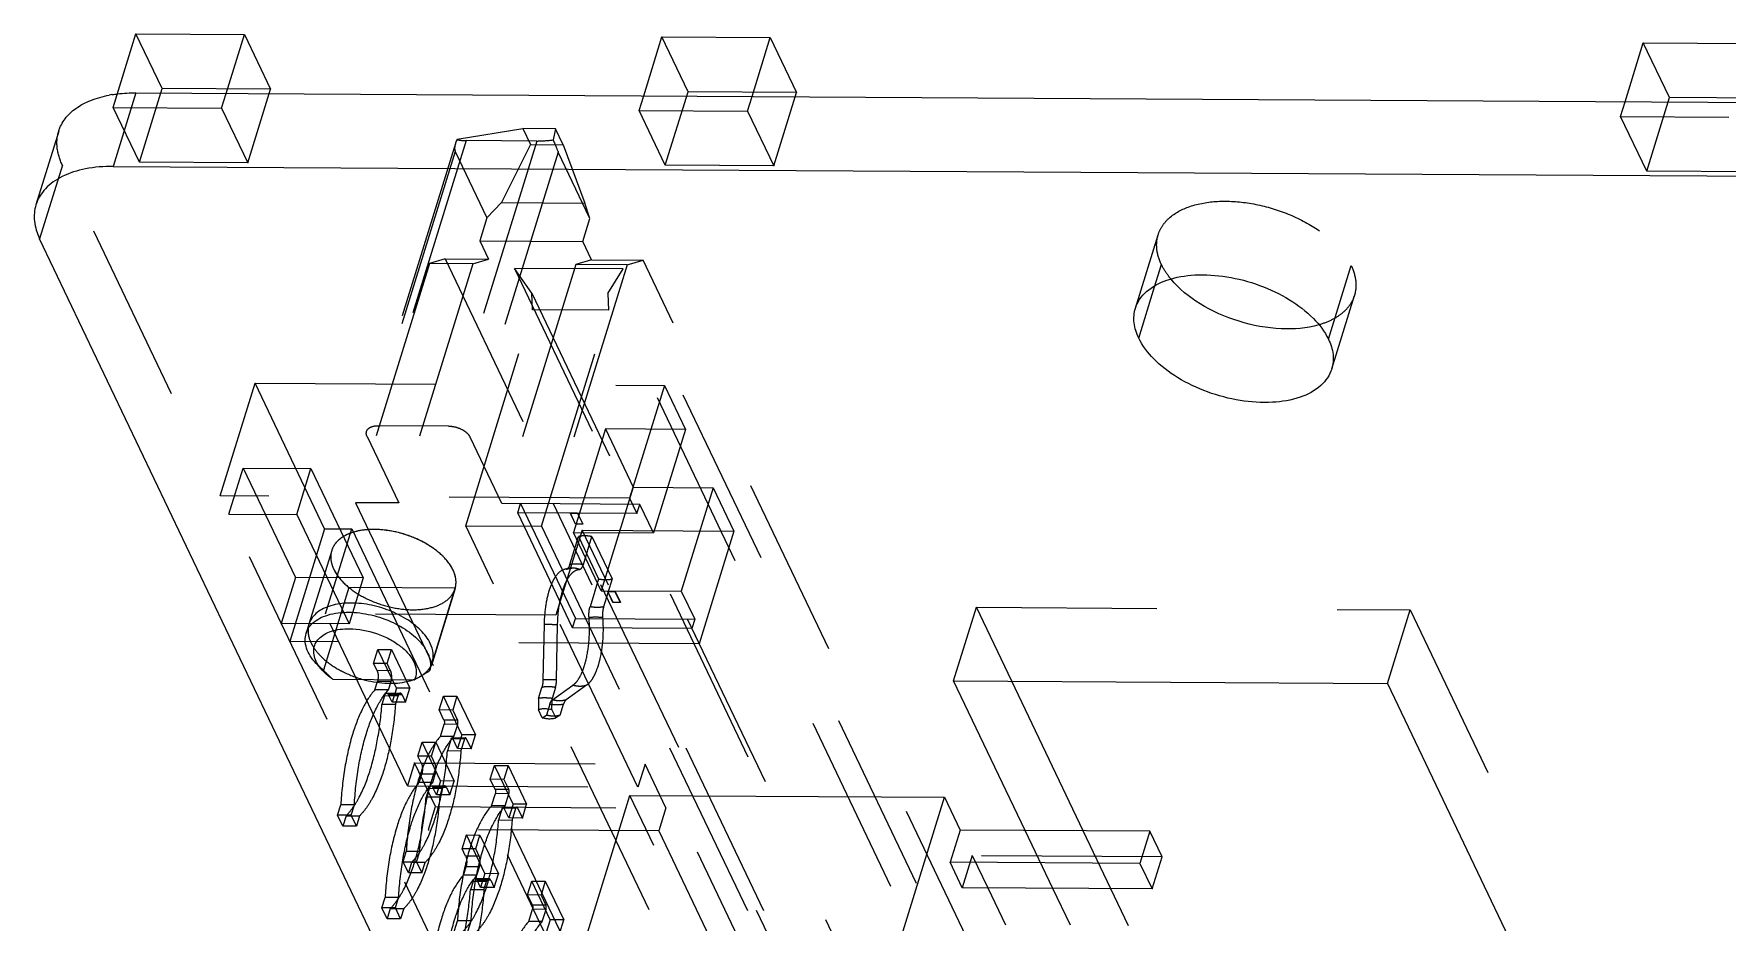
# Model space of a CAD drawing. Header units: millimetres. Extents: x 753 to 1632, y 352 to 973.
# Drawn here: x 1151.28 to 1180.13, y 811.93 to 827.06 of the extents above; entities that cross this region are included whole.
import ezdxf

# ---------------------------------------------------------------- set-up
doc = ezdxf.new("R2010")
doc.units = ezdxf.units.MM
doc.header["$LTSCALE"] = 30.734
doc.linetypes.add('HIDDEN', pattern=[0.2, 0.1, -0.1])
doc.layers.get('0').update_dxf_attribs({"linetype": 'CONTINUOUS'})
doc.layers.add('02___PRT_ALL_AXES', color=7, linetype='CONTINUOUS')
doc.layers.add('DEFAULT_2', color=8, linetype='HIDDEN')

msp = doc.modelspace()

# ---------------------------------------------------------------- linework, layer by layer
at = {"color": 7, "linetype": 'Continuous'}
for p, q in [((1152.69849, 826.02857), (1153.01746, 827.06074)), ((1153.01746, 827.06074), (1154.8649, 827.04975)), ((1154.55502, 826.04699), (1154.8649, 827.04975)), ((1154.8649, 827.04975), (1155.31023, 826.11737)), ((1161.66768, 826.00469), (1161.97755, 827.00744)), ((1161.97755, 827.00744), (1163.82499, 826.99646)), ((1163.51512, 825.9937), (1163.82499, 826.99646)), ((1163.82499, 826.99646), (1164.27033, 826.06408)), ((1178.38703, 825.90524), (1178.69691, 826.908)), ((1178.69691, 826.908), (1180.54435, 826.89701)), ((1153.01796, 826.05614), (1152.63065, 824.80281)), ((1153.01796, 826.05614), (1242.24943, 825.52539)), ((1155.28714, 826.04264), (1155.31023, 826.11737)), ((1164.24723, 825.98934), (1164.27033, 826.06408)), ((1151.70089, 825.40346), (1151.31359, 824.15014)), ((1160.50607, 818.71212), (1160.417, 818.8986)), ((1160.417, 818.8986), (1160.54251, 818.89785)), ((1160.50807, 818.70981), (1160.419, 818.89628)), ((1160.63158, 818.71138), (1160.50607, 818.71212)), ((1160.62815, 818.70909), (1160.50807, 818.70981)), ((1160.53909, 818.89557), (1160.62815, 818.70909)), ((1160.54251, 818.89785), (1160.63158, 818.71138)), ((1161.14438, 817.37571), (1161.05531, 817.56219)), ((1161.05531, 817.56219), (1161.18082, 817.56144)), ((1161.14638, 817.3734), (1161.05731, 817.55987)), ((1161.05731, 817.55987), (1161.1774, 817.55916)), ((1161.1774, 817.55916), (1161.26646, 817.37268)), ((1161.18082, 817.56144), (1161.26989, 817.37497)), ((1161.26989, 817.37497), (1161.14438, 817.37571)), ((1161.26646, 817.37268), (1161.14638, 817.3734)), ((1155.96513, 817.00673), (1155.91669, 816.84999)), ((1156.08554, 816.33749), (1156.19751, 816.21495)), ((1158.02116, 816.20904), (1158.0669, 816.35707)), ((1157.75893, 816.05365), (1156.37643, 816.06187)), ((1169.15401, 813.48579), (1167.93677, 816.0343)), ((1160.56059, 811.26959), (1161.43202, 814.08956)), ((1161.43202, 814.08956), (1166.78961, 814.0577)), ((1165.91817, 811.23772), (1166.78961, 814.0577)), ((1166.78961, 814.0577), (1167.05681, 813.49827)), ((1167.05681, 813.49827), (1166.88736, 812.94994)), ((1170.28983, 813.47904), (1167.05681, 813.49827)), ((1170.28983, 813.47904), (1170.12038, 812.93071)), ((1170.49765, 813.04393), (1170.28983, 813.47904)), ((1167.09518, 812.51483), (1166.88736, 812.94994)), ((1170.12038, 812.93071), (1166.88736, 812.94994)), ((1170.12038, 812.93071), (1170.32821, 812.4956)), ((1170.32821, 812.4956), (1170.49765, 813.04393)), ((1170.32821, 812.4956), (1167.09518, 812.51483)), ((1167.52776, 812.51226), (1167.82872, 811.88215)), ((1169.92593, 811.86967), (1169.62496, 812.49978))]:
    msp.add_line(p, q, dxfattribs=at)
at = {"color": 3, "linetype": 'Continuous'}
for p, q in [((1152.63065, 824.80281), (1241.86212, 824.27207)), ((1179.72987, 764.2092), (1151.37699, 823.57063)), ((1168.16527, 813.49168), (1166.94803, 816.04018)), ((1166.94803, 816.04018), (1174.3378, 815.99622)), ((1174.3378, 815.99622), (1186.21335, 791.13279)), ((1168.93718, 811.87555), (1168.63622, 812.50566))]:
    msp.add_line(p, q, dxfattribs=at)
at = {"color": 7, "linetype": 'Continuous'}
for centre, radius, start, end in [((1152.94057, 824.01931), 2.03324, 99.405705, 100.786982), ((1157.33333, 816.20378), 0.72295, 28.226361, 33.427895)]:
    msp.add_arc(centre, radius, start, end, dxfattribs=at)
for points, start_tangent, end_tangent in [([(1151.70098, 825.40375), (1151.81041, 825.61466), (1151.99575, 825.79181), (1152.24914, 825.92771), (1152.56004, 826.01662)], (0.29564853, 0.95529679), (0.98231183, 0.18725241)), ([(1152.60829, 826.02521), (1152.70659, 826.03918), (1153.01796, 826.05614)], (0.98654035, 0.16351802), (0.99998231, -0.00594787)), ([(1155.9167, 816.84999), (1155.95952, 816.94135), (1156.02788, 817.02218)], (0.29504466, 0.95548346), (0.73289715, 0.68033945)), ([(1156.02788, 817.02218), (1156.285, 817.16167), (1156.64107, 817.20896)], (0.73289715, 0.68033945), (0.99998231, -0.00594787)), ([(1156.64107, 817.20896), (1157.02248, 817.16242), (1157.3967, 817.03314), (1157.71524, 816.8379), (1157.93669, 816.60204)], (0.99998231, -0.00594787), (0.54994774, -0.83519907)), ([(1156.08556, 816.33749), (1155.98654, 816.46731), (1155.92413, 816.59921), (1155.90054, 816.72838), (1155.9167, 816.84999)], (-0.6747278, 0.73806666), (0.29504466, 0.95548346)), ([(1156.10166, 816.34667), (1156.04694, 816.56854), (1156.07275, 816.66946), (1156.13311, 816.7581), (1156.22556, 816.83085), (1156.34627, 816.88473), (1156.65204, 816.92798)], (-0.48093724, 0.87675502), (0.99998231, -0.00594787)), ([(1156.65204, 816.92798), (1157.11745, 816.84584), (1157.33709, 816.75072), (1157.52646, 816.62791), (1157.67183, 816.48631), (1157.76269, 816.33617), (1157.79244, 816.18838), (1157.75893, 816.05365)], (0.99998231, -0.00594787), (-0.46020178, -0.88781435)), ([(1157.97031, 816.5457), (1157.9916, 816.50207), (1158.03018, 816.37242)], (0.4719232, -0.88163966), (0.14905425, -0.98882902)), ([(1158.03018, 816.37242), (1158.03442, 816.33018), (1158.02116, 816.20904)], (0.14905425, -0.98882902), (-0.27141317, -0.96246293)), ([(1156.19762, 816.21484), (1156.16951, 816.24727), (1156.10166, 816.34667)], (-0.67473648, 0.73805872), (-0.48093724, 0.87675502)), ([(1156.37643, 816.06187), (1156.32651, 816.09796), (1156.19762, 816.21484)], (-0.82537618, 0.56458318), (-0.67473648, 0.73805872)), ([(1158.02116, 816.20904), (1157.75893, 816.05365)], (-0.85462305, -0.51924891), (-0.86725449, -0.4978651))]:
    msp.add_spline(points, degree=3, dxfattribs=dict(at, start_tangent=start_tangent, end_tangent=end_tangent))
at = {"color": 3, "linetype": 'Continuous'}
for points, start_tangent, end_tangent in [([(1152.63065, 824.80281), (1152.15758, 824.76035), (1151.76247, 824.63017), (1151.47414, 824.42178), (1151.31367, 824.15042)], (-0.99998231, 0.00594787), (-0.29564853, -0.95529679)), ([(1151.31367, 824.15042), (1151.28838, 823.86962), (1151.37699, 823.57063)], (-0.29564853, -0.95529679), (0.43099323, -0.90235516))]:
    msp.add_spline(points, degree=3, dxfattribs=dict(at, start_tangent=start_tangent, end_tangent=end_tangent))
at = {"layer": '02___PRT_ALL_AXES', "color": 8, "linetype": 'HIDDEN'}
for p, q in [((1170.04496, 822.38579), (1170.43226, 823.63911)), ((1170.37093, 822.75406), (1170.48774, 823.13205)), ((1173.33345, 821.85949), (1173.72076, 823.11282)), ((1173.38893, 821.35243), (1173.77623, 822.60575)), ((1156.35241, 818.25998), (1155.9651, 817.00665)), ((1158.45433, 817.61043), (1158.06703, 816.35711))]:
    msp.add_line(p, q, dxfattribs=at)
at = {"layer": '02___PRT_ALL_AXES', "color": 7, "linetype": 'Continuous'}
msp.add_line((1170.10043, 821.87872), (1170.37093, 822.75406), dxfattribs=at)
at = {"layer": '02___PRT_ALL_AXES', "color": 3, "linetype": 'Continuous'}
msp.add_arc((1157.42151, 816.95541), 0.95126, 283.31887, 287.483311, dxfattribs=at)
at = {"layer": '02___PRT_ALL_AXES', "color": 8, "linetype": 'HIDDEN'}
for points, start_tangent, end_tangent in [([(1170.43236, 823.63943), (1170.5043, 823.79039), (1170.62016, 823.92306), (1170.96994, 824.11933), (1171.44354, 824.20677), (1171.98925, 824.17586), (1172.54751, 824.02998), (1173.0574, 823.78503), (1173.46323, 823.46781), (1173.72076, 823.11282)], (0.2957247, 0.95527321), (0.43099323, -0.90235516)), ([(1170.48774, 823.13205), (1170.41022, 823.39366), (1170.43236, 823.63943)], (-0.43099323, 0.90235516), (0.2957247, 0.95527321)), ([(1170.65213, 822.87976), (1170.60317, 822.94221), (1170.48774, 823.13205)], (-0.63829929, 0.76978829), (-0.43099323, 0.90235516)), ([(1173.72076, 823.11282), (1173.79827, 822.8512), (1173.77614, 822.60543)], (0.43099323, -0.90235516), (-0.2957247, -0.95527321)), ([(1173.77614, 822.60543), (1173.69627, 822.44278), (1173.5652, 822.30194), (1173.38707, 822.18754), (1173.16769, 822.10321)], (-0.2957247, -0.95527321), (-0.96119669, -0.27586397)), ([(1158.41947, 817.92916), (1158.25758, 818.15231), (1158.00245, 818.35173), (1157.68191, 818.5057), (1157.33097, 818.59738), (1156.98794, 818.61678), (1156.69026, 818.56177), (1156.47043, 818.43835), (1156.35243, 818.26005)], (-0.43099323, 0.90235516), (-0.29547403, -0.95535077)), ([(1156.35243, 818.26005), (1156.33859, 818.10558), (1156.38728, 817.94125)], (-0.29547403, -0.95535077), (0.43099323, -0.90235516)), ([(1156.38728, 817.94125), (1156.54917, 817.7181), (1156.8043, 817.51868), (1157.12483, 817.36471), (1157.47577, 817.27303), (1157.81881, 817.25363), (1158.11649, 817.30864), (1158.33631, 817.43206), (1158.45431, 817.61036)], (0.43099323, -0.90235516), (0.29547403, 0.95535077)), ([(1158.45431, 817.61036), (1158.46815, 817.76483), (1158.41947, 817.92916)], (0.29547403, 0.95535077), (-0.43099323, 0.90235516)), ([(1155.96513, 817.00673), (1155.94879, 816.89894), (1155.95038, 816.86138)], (-0.29547403, -0.95535077), (0.08814019, -0.99610808)), ([(1155.95038, 816.86138), (1155.95632, 816.81861), (1155.99997, 816.68793)], (0.08814019, -0.99610808), (0.43099323, -0.90235516)), ([(1155.99997, 816.68793), (1156.02868, 816.6344), (1156.15062, 816.47634)], (0.43099323, -0.90235516), (0.69147433, -0.72240103)), ([(1156.15062, 816.47634), (1156.21761, 816.41198), (1156.46362, 816.2378)], (0.69147433, -0.72240103), (0.86910363, -0.49463004)), ([(1156.46362, 816.2378), (1156.57242, 816.1809), (1156.92806, 816.05273)], (0.86910363, -0.49463004), (0.9697128, -0.24424799)), ([(1157.70729, 816.04809), (1157.7538, 816.06424), (1157.87752, 816.12517)], (0.95358582, 0.30112139), (0.84601615, 0.53315728)), ([(1157.87752, 816.12517), (1157.92428, 816.15805), (1158.03006, 816.2751)], (0.84601615, 0.53315727), (0.51848072, 0.85508932)), ([(1158.03006, 816.2751), (1158.067, 816.35704)], (0.51848072, 0.85508932), (0.29547403, 0.95535077))]:
    msp.add_spline(points, degree=3, dxfattribs=dict(at, start_tangent=start_tangent, end_tangent=end_tangent))
at = {"layer": '02___PRT_ALL_AXES', "color": 3, "linetype": 'Continuous'}
for points, start_tangent, end_tangent in [([(1170.04505, 822.38611), (1170.11699, 822.53707), (1170.23285, 822.66973), (1170.58263, 822.866), (1171.05623, 822.95345), (1171.60195, 822.92254), (1172.1602, 822.77666), (1172.67009, 822.5317), (1173.07592, 822.21449), (1173.33345, 821.85949)], (0.2957247, 0.95527321), (0.43099323, -0.90235516)), ([(1170.10043, 821.87872), (1170.02292, 822.14034), (1170.04505, 822.38611)], (-0.43099323, 0.90235516), (0.2957247, 0.95527321)), ([(1173.38883, 821.35211), (1173.31689, 821.20115), (1173.20103, 821.06848), (1172.85125, 820.87221), (1172.37765, 820.78476), (1171.83194, 820.81567), (1171.27368, 820.96156), (1170.76379, 821.20651), (1170.35796, 821.52373), (1170.10043, 821.87872)], (-0.2957247, -0.95527321), (-0.43099323, 0.90235516)), ([(1173.33345, 821.85949), (1173.41097, 821.59788), (1173.38883, 821.35211)], (0.43099323, -0.90235516), (-0.2957247, -0.95527321)), ([(1158.03216, 816.67584), (1157.87027, 816.89899), (1157.61514, 817.09841), (1157.2946, 817.25238), (1156.94367, 817.34406), (1156.60063, 817.36345), (1156.30295, 817.30844), (1156.08313, 817.18502), (1155.96513, 817.00673)], (-0.43099323, 0.90235516), (-0.29547403, -0.95535077)), ([(1158.067, 816.35704), (1158.08085, 816.51151), (1158.03216, 816.67584)], (0.29547403, 0.95535077), (-0.43099323, 0.90235516)), ([(1156.92806, 816.05273), (1157.30207, 815.99892), (1157.64065, 816.02974)], (0.9697128, -0.24424799), (0.97294086, 0.23105429))]:
    msp.add_spline(points, degree=3, dxfattribs=dict(at, start_tangent=start_tangent, end_tangent=end_tangent))
at = {"layer": '02___PRT_ALL_AXES', "color": 7, "linetype": 'Continuous', "start_tangent": (-0.96119669, -0.27586397), "end_tangent": (-0.63829929, 0.76978829)}
msp.add_spline([(1173.16769, 822.10321), (1172.52617, 822.03719), (1171.80936, 822.16487), (1171.14516, 822.46349), (1170.65213, 822.87976)], degree=3, dxfattribs=at)
at = {"layer": 'DEFAULT_2', "color": 8, "linetype": 'HIDDEN'}
for p, q in [((1153.46279, 826.12836), (1153.01746, 827.06074)), ((1162.42288, 826.07507), (1161.97755, 827.00744)), ((1179.14224, 825.97562), (1178.69691, 826.908)), ((1152.63015, 825.80742), (1152.69849, 826.02857)), ((1153.07548, 824.87504), (1153.46279, 826.12836)), ((1155.31023, 826.11737), (1153.46279, 826.12836)), ((1154.47759, 825.79643), (1154.55502, 826.04699)), ((1154.92293, 824.86405), (1155.28714, 826.04264)), ((1161.59025, 825.75412), (1161.66768, 826.00469)), ((1162.03558, 824.82174), (1162.42288, 826.07507)), ((1164.27033, 826.06408), (1162.42288, 826.07507)), ((1163.43769, 825.74313), (1163.51512, 825.9937)), ((1163.88302, 824.81075), (1164.24723, 825.98934)), ((1178.3096, 825.65467), (1178.38703, 825.90524)), ((1178.75493, 824.7223), (1179.14224, 825.97562)), ((1180.98968, 825.96463), (1179.14224, 825.97562)), ((1153.07548, 824.87504), (1152.63015, 825.80742)), ((1152.63015, 825.80742), (1154.47759, 825.79643)), ((1154.47759, 825.79643), (1154.92293, 824.86405)), ((1162.03558, 824.82174), (1161.59025, 825.75412)), ((1161.59025, 825.75412), (1163.43769, 825.74313)), ((1163.43769, 825.74313), (1163.88302, 824.81075)), ((1178.75493, 824.7223), (1178.3096, 825.65467)), ((1178.3096, 825.65467), (1180.15704, 825.64369)), ((1158.4887, 825.26439), (1159.60858, 825.4475)), ((1159.60858, 825.4475), (1159.73921, 825.174)), ((1160.16281, 825.4442), (1159.60858, 825.4475)), ((1160.16281, 825.4442), (1160.12637, 825.25465)), ((1160.29345, 825.17071), (1160.16281, 825.4442)), ((1158.46264, 825.1959), (1156.9461, 820.28837)), ((1158.45642, 825.05807), (1156.95561, 820.20145)), ((1158.64447, 825.2429), (1157.14366, 820.38628)), ((1159.84531, 825.23576), (1158.3445, 820.37913)), ((1158.45642, 825.05807), (1158.99676, 823.92679)), ((1159.84531, 825.23576), (1158.64447, 825.2429)), ((1160.21149, 825.04764), (1158.71068, 820.19101)), ((1159.73921, 825.174), (1159.24471, 824.18741)), ((1159.73921, 825.174), (1160.29345, 825.17071)), ((1160.75183, 823.91635), (1160.21149, 825.04764)), ((1160.29345, 825.17071), (1160.66557, 824.17895)), ((1151.76429, 824.82395), (1151.37699, 823.57063)), ((1180.11718, 765.46252), (1151.76429, 824.82395)), ((1154.92293, 824.86405), (1153.07548, 824.87504)), ((1163.88302, 824.81075), (1162.03558, 824.82174)), ((1180.60238, 824.71131), (1178.75493, 824.7223)), ((1159.24471, 824.18741), (1158.99676, 823.92679)), ((1159.24471, 824.18741), (1160.66557, 824.17895)), ((1160.75183, 823.91635), (1160.66557, 824.17895)), ((1158.99676, 823.92679), (1158.87573, 823.53513)), ((1160.6308, 823.52469), (1160.75183, 823.91635)), ((1158.87573, 823.53513), (1159.02417, 823.22433)), ((1158.87573, 823.53513), (1160.6308, 823.52469)), ((1160.77924, 823.21389), (1160.6308, 823.52469)), ((1158.01572, 823.14786), (1156.75697, 819.07456)), ((1158.75469, 823.14346), (1157.49595, 819.07016)), ((1158.28519, 823.22873), (1158.01572, 823.14786)), ((1158.75469, 823.14346), (1158.01572, 823.14786)), ((1158.28519, 823.22873), (1168.73271, 801.35513)), ((1158.28519, 823.22873), (1159.02417, 823.22433)), ((1158.75469, 823.14346), (1159.02417, 823.22433)), ((1160.50976, 823.13302), (1159.25102, 819.05972)), ((1159.46788, 823.06674), (1165.24089, 810.98)), ((1159.76144, 822.64362), (1159.46788, 823.06674)), ((1161.31532, 823.05575), (1159.46788, 823.06674)), ((1161.3873, 823.1278), (1160.12855, 819.0545)), ((1160.77924, 823.21389), (1160.50976, 823.13302)), ((1161.3873, 823.1278), (1160.50976, 823.13302)), ((1160.77924, 823.21389), (1161.65678, 823.20867)), ((1161.05465, 822.63592), (1161.31532, 823.05575)), ((1171.6144, 801.49294), (1161.31532, 823.05575)), ((1161.3873, 823.1278), (1161.65678, 823.20867)), ((1167.46838, 811.04113), (1161.65678, 823.20867)), ((1159.77241, 822.36263), (1159.76144, 822.64362)), ((1159.76144, 822.64362), (1165.53445, 810.55688)), ((1161.05465, 822.63592), (1161.06562, 822.35494)), ((1171.1756, 801.44607), (1161.05465, 822.63592)), ((1158.6347, 818.681), (1159.77241, 822.36263)), ((1161.06562, 822.35494), (1159.77241, 822.36263)), ((1159.92791, 818.67331), (1161.06562, 822.35494)), ((1154.45411, 819.19239), (1155.04717, 821.11154)), ((1156.23175, 818.63141), (1155.04717, 821.11154)), ((1155.04717, 821.11154), (1162.02126, 821.07006)), ((1162.02126, 821.07006), (1161.4282, 819.15091)), ((1162.02126, 821.07006), (1162.37753, 820.32415)), ((1156.95561, 820.20145), (1157.49595, 819.07016)), ((1158.3445, 820.37913), (1157.14366, 820.38628)), ((1159.25102, 819.05972), (1158.71068, 820.19101)), ((1161.01504, 820.33226), (1160.47039, 818.56977)), ((1161.01504, 820.33226), (1161.49006, 819.33772)), ((1162.37753, 820.32415), (1161.01504, 820.33226)), ((1162.37753, 820.32415), (1161.83288, 818.56167)), ((1154.60255, 818.88159), (1154.84462, 819.66492)), ((1154.84462, 819.66492), (1155.73528, 817.80016)), ((1154.84462, 819.66492), (1155.99927, 819.65805)), ((1155.7572, 818.87473), (1155.99927, 819.65805)), ((1155.99927, 819.65805), (1156.88993, 817.7933)), ((1161.49006, 819.33772), (1160.94541, 817.57523)), ((1161.49006, 819.33772), (1162.85255, 819.32962)), ((1162.85255, 819.32962), (1162.3079, 817.56713)), ((1162.85255, 819.32962), (1163.20585, 818.58993)), ((1161.4282, 819.15091), (1154.45411, 819.19239)), ((1156.75697, 819.07456), (1167.50138, 796.57937)), ((1157.49595, 819.07016), (1156.75697, 819.07456)), ((1160.12855, 819.0545), (1159.25102, 819.05972)), ((1159.52071, 818.90193), (1159.56912, 819.05859)), ((1159.56912, 819.05859), (1160.50432, 817.1006)), ((1161.60131, 819.0465), (1159.56912, 819.05859)), ((1166.0886, 806.57617), (1160.12855, 819.0545)), ((1161.4282, 819.15091), (1161.55289, 818.88984)), ((1161.55289, 818.88984), (1161.60131, 819.0465)), ((1161.83288, 818.56167), (1161.60131, 819.0465)), ((1154.60255, 818.88159), (1155.7572, 818.87473)), ((1155.7572, 818.87473), (1156.64787, 817.00997)), ((1164.4077, 806.59426), (1158.6347, 818.681)), ((1158.6347, 818.681), (1159.92791, 818.67331)), ((1160.45591, 816.94393), (1159.52071, 818.90193)), ((1161.55289, 818.88984), (1159.52071, 818.90193)), ((1156.23175, 818.63141), (1155.63869, 816.71226)), ((1156.23175, 818.63141), (1156.69361, 818.62866)), ((1156.24579, 817.17951), (1156.69361, 818.62866)), ((1156.69361, 818.62866), (1167.0105, 797.02856)), ((1159.92791, 818.67331), (1169.93009, 797.73208)), ((1160.61943, 818.60531), (1160.17161, 817.15616)), ((1160.40927, 818.02384), (1160.55579, 818.49797)), ((1160.94541, 817.57523), (1160.47039, 818.56977)), ((1160.47039, 818.56977), (1161.83288, 818.56167)), ((1160.55579, 818.49797), (1160.90016, 817.77697)), ((1166.36571, 806.57452), (1160.61943, 818.60531)), ((1160.61943, 818.60531), (1163.20585, 818.58993)), ((1160.6402, 818.02246), (1160.78672, 818.49659)), ((1160.78672, 818.49659), (1161.13109, 817.7756)), ((1163.20585, 818.58993), (1162.61279, 816.67078)), ((1156.35241, 818.25998), (1155.96513, 817.00673)), ((1160.35415, 817.94261), (1160.29937, 817.93172)), ((1155.73528, 817.80016), (1155.49322, 817.01684)), ((1156.88993, 817.7933), (1155.73528, 817.80016)), ((1156.64676, 817.6298), (1156.21104, 816.21981)), ((1158.45687, 817.61903), (1156.64676, 817.6298)), ((1156.88993, 817.7933), (1156.64787, 817.00997)), ((1158.0669, 816.35707), (1158.45687, 817.61903)), ((1160.90016, 817.77697), (1160.75365, 817.30284)), ((1160.94541, 817.57523), (1162.3079, 817.56713)), ((1161.13109, 817.7756), (1160.98458, 817.30146)), ((1162.3079, 817.56713), (1162.53651, 817.08851)), ((1166.94803, 816.04018), (1167.33533, 817.2935)), ((1167.93677, 816.0343), (1167.33533, 817.2935)), ((1167.33533, 817.2935), (1174.7251, 817.24955)), ((1174.3378, 815.99622), (1174.7251, 817.24955)), ((1174.7251, 817.24955), (1186.60066, 792.38612)), ((1156.64787, 817.00997), (1155.49322, 817.01684)), ((1157.64414, 814.25184), (1156.24579, 817.17951)), ((1160.17161, 817.15616), (1156.24579, 817.17951)), ((1159.96988, 816.99733), (1159.95165, 816.05669)), ((1161.56995, 814.22849), (1160.17161, 817.15616)), ((1160.18258, 816.05532), (1160.20081, 816.99596)), ((1160.45591, 816.94393), (1160.50432, 817.1006)), ((1160.50432, 817.1006), (1162.53651, 817.08851)), ((1162.53651, 817.08851), (1162.48809, 816.93184)), ((1162.61279, 816.67078), (1155.63869, 816.71226)), ((1162.48809, 816.93184), (1160.45591, 816.94393)), ((1162.48809, 816.93184), (1162.61279, 816.67078)), ((1157.06619, 816.33797), (1157.13881, 816.57297)), ((1157.45351, 815.91409), (1157.13881, 816.57297)), ((1157.13881, 816.57297), (1157.36974, 816.5716)), ((1157.29712, 816.3366), (1157.36974, 816.5716)), ((1157.36974, 816.5716), (1157.68444, 815.91272)), ((1156.21104, 816.21981), (1156.08554, 816.33749)), ((1157.12557, 816.21366), (1157.06619, 816.33797)), ((1157.29712, 816.3366), (1157.06619, 816.33797)), ((1157.3565, 816.21228), (1157.12557, 816.21366)), ((1157.3565, 816.21228), (1157.29712, 816.3366)), ((1157.0885, 815.88801), (1157.1327, 816.03102)), ((1157.31943, 815.88664), (1157.0885, 815.88801)), ((1157.36363, 816.02964), (1157.1327, 816.03102)), ((1157.29082, 815.83158), (1157.52175, 815.8302)), ((1157.31943, 815.88664), (1157.36363, 816.02964)), ((1157.38089, 815.67909), (1157.32152, 815.80341)), ((1157.55245, 815.80204), (1157.32152, 815.80341)), ((1157.45351, 815.91409), (1157.38089, 815.67909)), ((1157.68444, 815.91272), (1157.45351, 815.91409)), ((1157.55245, 815.80204), (1157.61182, 815.67772)), ((1157.61182, 815.67772), (1157.68444, 815.91272)), ((1159.87535, 815.74223), (1159.93279, 815.92813)), ((1160.16372, 815.92676), (1160.10628, 815.74086)), ((1160.11354, 815.71773), (1160.46262, 815.96569)), ((1160.69355, 815.96432), (1160.34448, 815.71636)), ((1157.25145, 815.78238), (1157.20726, 815.63938)), ((1157.43819, 815.638), (1157.20726, 815.63938)), ((1157.48238, 815.78101), (1157.25145, 815.78238)), ((1157.61182, 815.67772), (1157.38089, 815.67909)), ((1157.43819, 815.638), (1157.48238, 815.78101)), ((1158.18222, 815.54416), (1158.25484, 815.77916)), ((1158.26535, 815.37012), (1158.18222, 815.54416)), ((1158.41315, 815.54279), (1158.18222, 815.54416)), ((1158.56954, 815.12028), (1158.25484, 815.77916)), ((1158.25484, 815.77916), (1158.48577, 815.77779)), ((1158.48577, 815.77779), (1158.41315, 815.54279)), ((1158.41315, 815.54279), (1158.49628, 815.36875)), ((1158.48577, 815.77779), (1158.80047, 815.11891)), ((1159.87535, 815.74223), (1159.87416, 815.54774)), ((1159.93917, 815.41164), (1159.87416, 815.54774)), ((1160.06934, 815.64224), (1160.01189, 815.45634)), ((1160.10509, 815.54637), (1160.10628, 815.74086)), ((1160.10509, 815.54637), (1160.1701, 815.41027)), ((1160.24283, 815.45497), (1160.30027, 815.64087)), ((1158.20453, 815.0942), (1158.26809, 815.29988)), ((1158.49628, 815.36875), (1158.26535, 815.37012)), ((1158.49902, 815.2985), (1158.26809, 815.29988)), ((1158.43546, 815.09283), (1158.49902, 815.2985)), ((1159.93917, 815.41164), (1160.01189, 815.45634)), ((1160.24283, 815.45497), (1160.1701, 815.41027)), ((1157.82029, 814.75915), (1157.89291, 814.99414)), ((1158.20761, 814.33526), (1157.89291, 814.99414)), ((1157.89291, 814.99414), (1158.12384, 814.99277)), ((1158.05122, 814.75777), (1158.12384, 814.99277)), ((1158.12384, 814.99277), (1158.43854, 814.33389)), ((1158.43546, 815.09283), (1158.20453, 815.0942)), ((1158.38684, 815.05124), (1158.32329, 814.84557)), ((1158.61777, 815.04987), (1158.38684, 815.05124)), ((1158.40199, 815.07016), (1158.63292, 815.06879)), ((1158.49692, 814.88528), (1158.41379, 815.05933)), ((1158.64472, 815.05795), (1158.41379, 815.05933)), ((1158.56954, 815.12028), (1158.49692, 814.88528)), ((1158.55422, 814.84419), (1158.61777, 815.04987)), ((1158.80047, 815.11891), (1158.56954, 815.12028)), ((1158.64472, 815.05795), (1158.72785, 814.88391)), ((1158.72785, 814.88391), (1158.80047, 815.11891)), ((1157.76517, 814.6435), (1157.64414, 814.25184)), ((1158.12144, 813.8976), (1157.76517, 814.6435)), ((1157.76517, 814.6435), (1161.69099, 814.62015)), ((1157.87967, 814.63483), (1157.82029, 814.75915)), ((1158.05122, 814.75777), (1157.82029, 814.75915)), ((1158.1106, 814.63346), (1158.05122, 814.75777)), ((1158.55422, 814.84419), (1158.32329, 814.84557)), ((1158.72785, 814.88391), (1158.49692, 814.88528)), ((1157.8426, 814.30918), (1157.88679, 814.45219)), ((1158.1106, 814.63346), (1157.87967, 814.63483)), ((1158.11772, 814.45082), (1157.88679, 814.45219)), ((1158.07353, 814.30781), (1158.11772, 814.45082)), ((1159.05438, 814.36322), (1159.127, 814.59821)), ((1159.13751, 814.18917), (1159.05438, 814.36322)), ((1159.28531, 814.36184), (1159.05438, 814.36322)), ((1159.4417, 813.93933), (1159.127, 814.59821)), ((1159.127, 814.59821), (1159.35793, 814.59684)), ((1159.35793, 814.59684), (1159.28531, 814.36184)), ((1159.28531, 814.36184), (1159.36844, 814.1878)), ((1159.35793, 814.59684), (1159.67263, 813.93796)), ((1161.69099, 814.62015), (1161.56995, 814.22849)), ((1162.04725, 813.87425), (1161.69099, 814.62015)), ((1157.64414, 814.25184), (1161.56995, 814.22849)), ((1158.07353, 814.30781), (1157.8426, 814.30918)), ((1158.00555, 814.20356), (1157.96136, 814.06055)), ((1158.23648, 814.20218), (1158.00555, 814.20356)), ((1158.04492, 814.25275), (1158.27585, 814.25137)), ((1158.13499, 814.10027), (1158.07561, 814.22458)), ((1158.30654, 814.22321), (1158.07561, 814.22458)), ((1158.20761, 814.33526), (1158.13499, 814.10027)), ((1158.36592, 814.09889), (1158.13499, 814.10027)), ((1158.19229, 814.05917), (1158.23648, 814.20218)), ((1158.43854, 814.33389), (1158.20761, 814.33526)), ((1158.30654, 814.22321), (1158.36592, 814.09889)), ((1158.36592, 814.09889), (1158.43854, 814.33389)), ((1159.07669, 813.91325), (1159.14025, 814.11893)), ((1159.36844, 814.1878), (1159.13751, 814.18917)), ((1159.37118, 814.11755), (1159.14025, 814.11893)), ((1159.30762, 813.91188), (1159.37118, 814.11755)), ((1164.48998, 807.68723), (1161.43202, 814.08956)), ((1156.45281, 813.75179), (1156.5071, 813.92746)), ((1156.73803, 813.92609), (1156.5071, 813.92746)), ((1156.68374, 813.75042), (1156.73803, 813.92609)), ((1158.19229, 814.05917), (1157.96136, 814.06055)), ((1158.00041, 813.50594), (1158.12144, 813.8976)), ((1158.12144, 813.8976), (1162.04725, 813.87425)), ((1159.30762, 813.91188), (1159.07669, 813.91325)), ((1159.25901, 813.87029), (1159.19545, 813.66462)), ((1159.48994, 813.86892), (1159.25901, 813.87029)), ((1159.27415, 813.88921), (1159.50508, 813.88784)), ((1159.36908, 813.70434), (1159.28595, 813.87838)), ((1159.51688, 813.87701), (1159.28595, 813.87838)), ((1159.4417, 813.93933), (1159.36908, 813.70434)), ((1159.42638, 813.66324), (1159.48994, 813.86892)), ((1159.67263, 813.93796), (1159.4417, 813.93933)), ((1159.51688, 813.87701), (1159.60001, 813.70296)), ((1159.60001, 813.70296), (1159.67263, 813.93796)), ((1162.04725, 813.87425), (1161.92622, 813.48259)), ((1156.54188, 813.56532), (1156.45281, 813.75179)), ((1156.68374, 813.75042), (1156.45281, 813.75179)), ((1156.59616, 813.74099), (1156.54188, 813.56532)), ((1156.77281, 813.56394), (1156.54188, 813.56532)), ((1156.59616, 813.74099), (1156.82709, 813.73961)), ((1156.77281, 813.56394), (1156.68374, 813.75042)), ((1156.82709, 813.73961), (1156.77281, 813.56394)), ((1160.66053, 807.93653), (1158.00041, 813.50594)), ((1161.92622, 813.48259), (1158.00041, 813.50594)), ((1159.42638, 813.66324), (1159.19545, 813.66462)), ((1159.60001, 813.70296), (1159.36908, 813.70434)), ((1168.63622, 812.50566), (1168.16527, 813.49168)), ((1158.57439, 813.18032), (1158.64701, 813.41532)), ((1158.96171, 812.75644), (1158.64701, 813.41532)), ((1158.64701, 813.41532), (1158.87794, 813.41394)), ((1158.80532, 813.17895), (1158.87794, 813.41394)), ((1158.87794, 813.41394), (1159.19264, 812.75506)), ((1161.92622, 813.48259), (1164.58635, 807.91318)), ((1169.62496, 812.49978), (1169.15401, 813.48579)), ((1157.56884, 812.95798), (1157.62312, 813.13365)), ((1157.6579, 812.77151), (1157.56884, 812.95798)), ((1157.56884, 812.95798), (1157.79977, 812.95661)), ((1157.85405, 813.13228), (1157.62312, 813.13365)), ((1157.71219, 812.94718), (1157.6579, 812.77151)), ((1157.94312, 812.94581), (1157.71219, 812.94718)), ((1157.79977, 812.95661), (1157.85405, 813.13228)), ((1157.79977, 812.95661), (1157.88883, 812.77013)), ((1157.88883, 812.77013), (1157.94312, 812.94581)), ((1158.63377, 813.056), (1158.57439, 813.18032)), ((1158.80532, 813.17895), (1158.57439, 813.18032)), ((1158.8647, 813.05463), (1158.63377, 813.056)), ((1158.8647, 813.05463), (1158.80532, 813.17895)), ((1167.26463, 813.06316), (1167.09518, 812.51483)), ((1167.26463, 813.06316), (1167.52776, 812.51226)), ((1170.49765, 813.04393), (1167.26463, 813.06316)), ((1157.88883, 812.77013), (1157.6579, 812.77151)), ((1158.5967, 812.73035), (1158.64089, 812.87336)), ((1158.82763, 812.72898), (1158.5967, 812.73035)), ((1158.87182, 812.87199), (1158.64089, 812.87336)), ((1158.75965, 812.62473), (1158.71545, 812.48172)), ((1158.99058, 812.62336), (1158.75965, 812.62473)), ((1158.79902, 812.67392), (1159.02995, 812.67255)), ((1158.82763, 812.72898), (1158.87182, 812.87199)), ((1158.88909, 812.52144), (1158.82971, 812.64576)), ((1159.06064, 812.64438), (1158.82971, 812.64576)), ((1158.96171, 812.75644), (1158.88909, 812.52144)), ((1158.94639, 812.48035), (1158.99058, 812.62336)), ((1159.19264, 812.75506), (1158.96171, 812.75644)), ((1159.06064, 812.64438), (1159.12002, 812.52006)), ((1159.12002, 812.52006), (1159.19264, 812.75506)), ((1159.68744, 812.39273), (1159.76006, 812.62772)), ((1160.07477, 811.96884), (1159.76006, 812.62772)), ((1159.76006, 812.62772), (1159.99099, 812.62635)), ((1159.99099, 812.62635), (1159.91837, 812.39135)), ((1159.99099, 812.62635), (1160.3057, 811.96747)), ((1157.20691, 812.17296), (1157.2612, 812.34864)), ((1157.49213, 812.34726), (1157.2612, 812.34864)), ((1157.43784, 812.17159), (1157.49213, 812.34726)), ((1158.94639, 812.48035), (1158.71545, 812.48172)), ((1159.12002, 812.52006), (1158.88909, 812.52144)), ((1159.77057, 812.21868), (1159.68744, 812.39273)), ((1159.91837, 812.39135), (1159.68744, 812.39273)), ((1159.91837, 812.39135), (1160.0015, 812.21731)), ((1157.29598, 811.98649), (1157.20691, 812.17296)), ((1157.43784, 812.17159), (1157.20691, 812.17296)), ((1157.35026, 812.16216), (1157.29598, 811.98649)), ((1157.35026, 812.16216), (1157.58119, 812.16079)), ((1157.52691, 811.98511), (1157.43784, 812.17159)), ((1157.58119, 812.16079), (1157.52691, 811.98511)), ((1159.70976, 811.94276), (1159.77331, 812.14844)), ((1160.0015, 812.21731), (1159.77057, 812.21868)), ((1160.00424, 812.14706), (1159.77331, 812.14844)), ((1159.94069, 811.94139), (1160.00424, 812.14706)), ((1157.52691, 811.98511), (1157.29598, 811.98649)), ((1158.31997, 811.38537), (1158.49529, 811.95271)), ((1158.72622, 811.95133), (1158.49529, 811.95271)), ((1158.5509, 811.384), (1158.72622, 811.95133)), ((1159.94069, 811.94139), (1159.70976, 811.94276)), ((1160.07477, 811.96884), (1160.00215, 811.73384)), ((1160.3057, 811.96747), (1160.07477, 811.96884)), ((1160.23308, 811.73247), (1160.3057, 811.96747))]:
    msp.add_line(p, q, dxfattribs=at)
for centre, radius, start, end in [((1160.45814, 817.61465), 0.34533, 92.329456, 109.282855), ((1160.02825, 809.06763), 7.92991, 89.642864, 90.421762), ((1160.00534, 805.50175), 11.49587, 89.025714, 89.639439), ((1160.01002, 808.12699), 7.92991, 89.642864, 90.421762), ((1159.98711, 804.56111), 11.49587, 89.025714, 89.639439)]:
    msp.add_arc(centre, radius, start, end, dxfattribs=at)
for centre, major_axis, ratio, start_param, end_param in [((1158.86761, 825.49027), (0.39518, 0.4536), 0.31821839, -3.94143932, -3.27847843), ((1158.80739, 825.29541), (0.32144, 0.02571), 0.14250977, -3.02150798, -2.11367254), ((1160.00823, 825.28826), (0.32144, 0.02571), 0.14250977, -2.11367254, -1.20583711), ((1160.06844, 825.48313), (-0.16697, 0.47367), 0.04802013, -4.22605415, -3.56309326), ((1160.13333, 815.24619), (0.37664, -0.21211), 0.62454851, 8.26298178, 8.89862919), ((1159.91093, 815.71182), (0.37664, -0.21211), 0.62454851, -1.16179618, -0.52614877)]:
    msp.add_ellipse(centre, major_axis=major_axis, ratio=ratio, start_param=start_param, end_param=end_param, dxfattribs=at)
for points, start_tangent, end_tangent in [([(1151.76429, 824.82395), (1151.67568, 825.12295), (1151.70098, 825.40375)], (-0.43099323, 0.90235516), (0.29564853, 0.95529679)), ([(1156.95561, 820.20145), (1156.94233, 820.24627), (1156.94611, 820.28841)], (-0.43099323, 0.90235516), (0.29566178, 0.95529268)), ([(1156.94611, 820.28841), (1156.97019, 820.3291), (1157.01342, 820.36037), (1157.07271, 820.3799), (1157.14366, 820.38628)], (0.29566178, 0.95529268), (0.99998231, -0.00594787)), ([(1158.3445, 820.37913), (1158.45734, 820.3643), (1158.56653, 820.32334), (1158.65549, 820.2625), (1158.71068, 820.19101)], (0.99998231, -0.00594787), (0.43099323, -0.90235516)), ([(1157.07679, 818.61895), (1156.8166, 818.59559), (1156.5993, 818.52399), (1156.44072, 818.40938), (1156.35247, 818.26013)], (-0.99998231, 0.00594787), (-0.29548916, -0.95534609)), ([(1158.46582, 817.78296), (1158.31774, 818.08581), (1158.17312, 818.22978), (1157.99029, 818.35912), (1157.54772, 818.54926), (1157.07679, 818.61895)], (-0.15031087, 0.98863878), (-0.99998231, 0.00594787)), ([(1160.66531, 818.50973), (1160.63636, 818.50912), (1160.55579, 818.49797)], (-0.99998231, 0.00594787), (-0.97218933, -0.23419628)), ([(1160.78672, 818.49659), (1160.75591, 818.50218), (1160.66531, 818.50973)], (-0.97951484, 0.20137201), (-0.99998231, 0.00594787)), ([(1156.35247, 818.26013), (1156.33829, 818.10811), (1156.38494, 817.94621), (1156.48977, 817.78367), (1156.64676, 817.6298)], (-0.29548916, -0.95534609), (0.77603127, -0.63069443)), ([(1160.29936, 817.93183), (1160.1744, 817.82798), (1160.11882, 817.73537), (1160.07012, 817.61915), (1159.99908, 817.33066), (1159.96988, 816.99733)], (-0.94296443, -0.3328935), (-0.01937593, -0.99981227)), ([(1160.20081, 816.99596), (1160.23453, 817.35624), (1160.27019, 817.51812), (1160.31683, 817.65998), (1160.37276, 817.77666), (1160.43597, 817.86399), (1160.50424, 817.91884), (1160.57503, 817.93923)], (0.01937593, 0.99981227), (0.99922656, 0.03932285)), ([(1160.4441, 817.95969), (1160.29936, 817.93185)], (-0.99922656, -0.03932285), (-0.94303399, -0.33269639)), ([(1160.40927, 818.02384), (1160.38466, 817.96937), (1160.35415, 817.94257)], (-0.29524737, -0.95542084), (-0.94277967, -0.3334164)), ([(1160.35415, 817.94256), (1160.37564, 817.94925), (1160.4441, 817.95969)], (0.94303399, 0.33269639), (0.99922656, 0.03932285)), ([(1160.40927, 818.02384), (1160.43491, 818.02909), (1160.51879, 818.0356)], (0.97218933, 0.23419628), (0.99998231, -0.00594787)), ([(1160.57503, 817.93923), (1160.4441, 817.95969)], (-0.94030049, 0.34034541), (-0.9992257, -0.03934452)), ([(1160.51879, 818.0356), (1160.54849, 818.03464), (1160.6402, 818.02246)], (0.99998231, -0.00594787), (0.97951484, -0.20137201)), ([(1160.57503, 817.93923), (1160.61111, 817.96183), (1160.62693, 817.98799), (1160.6402, 818.02246)], (0.99922656, 0.03932285), (0.29524737, 0.95542084)), ([(1158.45687, 817.61903), (1158.46563, 817.65841), (1158.46582, 817.78296)], (0.27141317, 0.96246293), (-0.15031087, 0.98863878)), ([(1160.90016, 817.77697), (1160.93098, 817.77138), (1161.02158, 817.76383)], (0.97951484, -0.20137201), (0.99998231, -0.00594787)), ([(1161.02158, 817.76383), (1161.05053, 817.76444), (1161.13109, 817.7756)], (0.99998231, -0.00594787), (0.97218933, 0.23419628)), ([(1160.73638, 817.1193), (1160.73713, 817.21587), (1160.75365, 817.30284)], (-0.07799764, 0.99695354), (0.29524737, 0.95542084)), ([(1160.87506, 817.2897), (1160.84536, 817.29066), (1160.75365, 817.30284)], (-0.99998231, 0.00594787), (-0.97951484, 0.20137201)), ([(1160.98458, 817.30146), (1160.95894, 817.29621), (1160.87506, 817.2897)], (-0.97218933, -0.23419628), (-0.99998231, 0.00594787)), ([(1160.98458, 817.30146), (1160.96806, 817.21449), (1160.96731, 817.11793)], (-0.29524737, -0.95542084), (0.07799764, -0.99695354)), ([(1160.46262, 815.96569), (1160.52947, 816.03136), (1160.59059, 816.12866), (1160.6437, 816.25402), (1160.68693, 816.40298), (1160.73795, 816.74963), (1160.73638, 817.1193)], (0.81525614, 0.57910053), (-0.07799764, 0.99695354)), ([(1160.96731, 817.11793), (1160.96888, 816.74825), (1160.91786, 816.40161), (1160.87463, 816.25264), (1160.82152, 816.12729), (1160.7604, 816.02999), (1160.69355, 815.96432)], (0.07799764, -0.99695354), (-0.81525614, -0.57910053)), ([(1160.96731, 817.11793), (1160.91595, 817.12145), (1160.73638, 817.1193)], (-0.99558912, 0.09382057), (-0.99811308, -0.06140266)), ([(1156.37643, 816.06187), (1156.21104, 816.21981)], (-0.73991788, 0.6726972), (-0.70955005, 0.70465505)), ([(1157.12557, 816.21366), (1157.13794, 816.17498), (1157.14364, 816.12669), (1157.1327, 816.03102)], (0.43099323, -0.90235516), (-0.29524737, -0.95542084)), ([(1157.36363, 816.02964), (1157.37457, 816.12532), (1157.36887, 816.1736), (1157.3565, 816.21228)], (0.29524737, 0.95542084), (-0.43099323, 0.90235516)), ([(1157.0885, 815.88801), (1156.88284, 815.57669), (1156.712, 815.14434)], (-0.66828764, -0.74390297), (-0.29524737, -0.95542084)), ([(1156.94293, 815.14296), (1157.11377, 815.57531), (1157.31943, 815.88664)], (0.29524737, 0.95542084), (0.66828764, 0.74390297)), ([(1157.25145, 815.78238), (1157.26902, 815.81868), (1157.29077, 815.83157)], (0.29524737, 0.95542084), (0.99999288, -0.00377348)), ([(1157.29077, 815.83157), (1157.29905, 815.82973), (1157.32152, 815.80341)], (0.99999288, -0.00377348), (0.43099323, -0.90235516)), ([(1157.5217, 815.8302), (1157.49995, 815.8173), (1157.48238, 815.78101)], (-0.99999288, 0.00377348), (-0.29524737, -0.95542084)), ([(1157.55245, 815.80204), (1157.54559, 815.81403), (1157.5217, 815.8302)], (-0.43099323, 0.90235516), (-0.99999288, 0.00377348)), ([(1159.95165, 816.05669), (1159.94992, 816.02213), (1159.93279, 815.92813)], (-0.01937593, -0.99981227), (-0.29524737, -0.95542084)), ([(1160.04231, 815.9399), (1160.01336, 815.93929), (1159.93279, 815.92813)], (-0.99998231, 0.00594787), (-0.97218933, -0.23419628)), ([(1160.16372, 815.92676), (1160.13291, 815.93235), (1160.04231, 815.9399)], (-0.97951484, 0.20137201), (-0.99998231, 0.00594787)), ([(1160.16372, 815.92676), (1160.1713, 815.95565), (1160.18258, 816.05532)], (0.29524737, 0.95542084), (0.01937593, 0.99981227)), ([(1160.58001, 815.94568), (1160.55056, 815.94707), (1160.46262, 815.96569)], (-0.99998231, 0.00594787), (-0.94736271, 0.3201623)), ([(1160.69355, 815.96432), (1160.60921, 815.94672), (1160.58001, 815.94568)], (-0.94398727, -0.32998188), (-0.99998231, 0.00594787)), ([(1157.00889, 814.52275), (1157.13451, 815.04978), (1157.20726, 815.63938)], (0.29524737, 0.95542084), (0.072938, 0.99733648)), ([(1157.43819, 815.638), (1157.36544, 815.0484), (1157.23982, 814.52138)], (-0.072938, -0.99733648), (-0.29524737, -0.95542084)), ([(1159.98318, 815.74855), (1159.95428, 815.74828), (1159.87535, 815.74223)], (-0.99998231, 0.00594787), (-0.99071644, -0.13594461)), ([(1160.10628, 815.74086), (1160.07481, 815.74406), (1159.98318, 815.74855)], (-0.99346233, 0.11416038), (-0.99998231, 0.00594787)), ([(1160.06934, 815.64224), (1160.08918, 815.68912), (1160.11354, 815.71773)], (0.29524737, 0.95542084), (0.81525614, 0.57910053)), ([(1160.19076, 815.62911), (1160.16106, 815.63006), (1160.06934, 815.64224)], (-0.99998231, 0.00594787), (-0.97951484, 0.20137201)), ([(1160.23093, 815.69772), (1160.20149, 815.69911), (1160.11354, 815.71773)], (-0.99998231, 0.00594787), (-0.94736271, 0.3201623)), ([(1160.30027, 815.64087), (1160.27464, 815.63562), (1160.19076, 815.62911)], (-0.97218933, -0.23419628), (-0.99998231, 0.00594787)), ([(1160.34448, 815.71636), (1160.26014, 815.69876), (1160.23093, 815.69772)], (-0.94398727, -0.32998188), (-0.99998231, 0.00594787)), ([(1160.34448, 815.71636), (1160.32011, 815.68775), (1160.30027, 815.64087)], (-0.81525614, -0.57910053), (-0.29524737, -0.95542084)), ([(1158.26535, 815.37012), (1158.2723, 815.33667), (1158.26809, 815.29988)], (0.43099323, -0.90235516), (-0.29524737, -0.95542084)), ([(1158.49902, 815.2985), (1158.50323, 815.3353), (1158.49628, 815.36875)], (0.29524737, 0.95542084), (-0.43099323, 0.90235516)), ([(1160.13162, 815.43775), (1160.10197, 815.43906), (1160.01189, 815.45634)], (-0.99998231, 0.00594787), (-0.95748326, 0.28848882)), ([(1160.24283, 815.45497), (1160.21653, 815.44736), (1160.13162, 815.43775)], (-0.94738868, -0.32008543), (-0.99998231, 0.00594787)), ([(1156.712, 815.14434), (1156.57833, 814.57084), (1156.5071, 813.92746)], (-0.29524737, -0.95542084), (-0.05710629, -0.9983681)), ([(1156.73803, 813.92609), (1156.80927, 814.56947), (1156.94293, 815.14296)], (0.05710629, 0.9983681), (0.29524737, 0.95542084)), ([(1158.20453, 815.0942), (1157.99887, 814.78288), (1157.82802, 814.35053)], (-0.66828764, -0.74390297), (-0.29524737, -0.95542084)), ([(1158.05896, 814.34915), (1158.2298, 814.7815), (1158.43546, 815.09283)], (0.29524737, 0.95542084), (0.66828764, 0.74390297)), ([(1158.38684, 815.05124), (1158.38993, 815.05918), (1158.40202, 815.07016)], (0.29524737, 0.95542084), (0.9999345, -0.0114455)), ([(1158.40202, 815.07016), (1158.40519, 815.06943), (1158.41379, 815.05933)], (0.9999345, -0.0114455), (0.43099323, -0.90235516)), ([(1158.63295, 815.06879), (1158.62865, 815.06757), (1158.61777, 815.04987)], (-0.99993413, 0.01147738), (-0.29524737, -0.95542084)), ([(1158.64472, 815.05795), (1158.6421, 815.06253), (1158.63295, 815.06879)], (-0.43099323, 0.90235516), (-0.99993413, 0.01147738)), ([(1158.12491, 813.72894), (1158.25054, 814.25597), (1158.32329, 814.84557)], (0.29524737, 0.95542084), (0.072938, 0.99733648)), ([(1158.55422, 814.84419), (1158.48147, 814.25459), (1158.35584, 813.72757)], (-0.072938, -0.99733648), (-0.29524737, -0.95542084)), ([(1156.59616, 813.74099), (1156.71322, 813.88084), (1156.82233, 814.06), (1157.00889, 814.52275)], (0.71026715, 0.70393222), (0.29524737, 0.95542084)), ([(1157.23982, 814.52138), (1157.05326, 814.05863), (1156.94416, 813.87946), (1156.82709, 813.73961)], (-0.29524737, -0.95542084), (-0.71026715, -0.70393222)), ([(1157.87967, 814.63483), (1157.89204, 814.59615), (1157.89774, 814.54786), (1157.88679, 814.45219)], (0.43099323, -0.90235516), (-0.29524737, -0.95542084)), ([(1158.11772, 814.45082), (1158.12867, 814.54649), (1158.12297, 814.59478), (1158.1106, 814.63346)], (0.29524737, 0.95542084), (-0.43099323, 0.90235516)), ([(1157.8426, 814.30918), (1157.63694, 813.99786), (1157.4661, 813.56551)], (-0.66828764, -0.74390297), (-0.29524737, -0.95542084)), ([(1157.82802, 814.35053), (1157.69436, 813.77703), (1157.62312, 813.13365)], (-0.29524737, -0.95542084), (-0.05710629, -0.9983681)), ([(1157.69703, 813.56413), (1157.86787, 813.99649), (1158.07353, 814.30781)], (0.29524737, 0.95542084), (0.66828764, 0.74390297)), ([(1157.85405, 813.13228), (1157.92529, 813.77566), (1158.05896, 814.34915)], (0.05710629, 0.9983681), (0.29524737, 0.95542084)), ([(1158.00555, 814.20356), (1158.02312, 814.23985), (1158.04487, 814.25274)], (0.29524737, 0.95542084), (0.99999288, -0.00377348)), ([(1158.04487, 814.25274), (1158.05315, 814.2509), (1158.07561, 814.22458)], (0.99999288, -0.00377348), (0.43099323, -0.90235516)), ([(1158.2758, 814.25137), (1158.25405, 814.23848), (1158.23648, 814.20218)], (-0.99999288, 0.00377348), (-0.29524737, -0.95542084)), ([(1158.30654, 814.22321), (1158.29969, 814.23521), (1158.2758, 814.25137)], (-0.43099323, 0.90235516), (-0.99999288, 0.00377348)), ([(1159.13751, 814.18917), (1159.14446, 814.15573), (1159.14025, 814.11893)], (0.43099323, -0.90235516), (-0.29524737, -0.95542084)), ([(1159.37118, 814.11755), (1159.37539, 814.15435), (1159.36844, 814.1878)], (0.29524737, 0.95542084), (-0.43099323, 0.90235516)), ([(1157.76299, 812.94392), (1157.88861, 813.47095), (1157.96136, 814.06055)], (0.29524737, 0.95542084), (0.072938, 0.99733648)), ([(1158.19229, 814.05917), (1158.11954, 813.46958), (1157.99392, 812.94255)], (-0.072938, -0.99733648), (-0.29524737, -0.95542084)), ([(1159.07669, 813.91325), (1158.87103, 813.60193), (1158.70019, 813.16958)], (-0.66828764, -0.74390297), (-0.29524737, -0.95542084)), ([(1158.93112, 813.16821), (1159.10196, 813.60056), (1159.30762, 813.91188)], (0.29524737, 0.95542084), (0.66828764, 0.74390297)), ([(1159.25901, 813.87029), (1159.26209, 813.87823), (1159.27418, 813.88922)], (0.29524737, 0.95542084), (0.9999345, -0.0114455)), ([(1159.27418, 813.88922), (1159.27736, 813.88848), (1159.28595, 813.87838)], (0.9999345, -0.0114455), (0.43099323, -0.90235516)), ([(1159.50511, 813.88784), (1159.50082, 813.88662), (1159.48994, 813.86892)], (-0.99993413, 0.01147738), (-0.29524737, -0.95542084)), ([(1159.51688, 813.87701), (1159.51427, 813.88158), (1159.50511, 813.88784)], (-0.43099323, 0.90235516), (-0.99993413, 0.01147738)), ([(1157.4661, 813.56551), (1157.33243, 812.99201), (1157.2612, 812.34864)], (-0.29524737, -0.95542084), (-0.05710629, -0.9983681)), ([(1157.49213, 812.34726), (1157.56336, 812.99064), (1157.69703, 813.56413)], (0.05710629, 0.9983681), (0.29524737, 0.95542084)), ([(1157.71219, 812.94718), (1157.82925, 813.08703), (1157.93835, 813.26619), (1158.12491, 813.72894)], (0.71026715, 0.70393222), (0.29524737, 0.95542084)), ([(1158.35584, 813.72757), (1158.16928, 813.26482), (1158.06018, 813.08565), (1157.94312, 812.94581)], (-0.29524737, -0.95542084), (-0.71026715, -0.70393222)), ([(1158.99708, 812.54799), (1159.1227, 813.07502), (1159.19545, 813.66462)], (0.29524737, 0.95542084), (0.072938, 0.99733648)), ([(1159.42638, 813.66324), (1159.35363, 813.07365), (1159.22801, 812.54662)], (-0.072938, -0.99733648), (-0.29524737, -0.95542084)), ([(1157.35026, 812.16216), (1157.46732, 812.30201), (1157.57643, 812.48117), (1157.76299, 812.94392)], (0.71026715, 0.70393222), (0.29524737, 0.95542084)), ([(1157.99392, 812.94255), (1157.80736, 812.4798), (1157.69825, 812.30064), (1157.58119, 812.16079)], (-0.29524737, -0.95542084), (-0.71026715, -0.70393222)), ([(1158.70019, 813.16958), (1158.56652, 812.59608), (1158.49529, 811.95271)], (-0.29524737, -0.95542084), (-0.05710629, -0.9983681)), ([(1158.63377, 813.056), (1158.64614, 813.01732), (1158.65184, 812.96904), (1158.64089, 812.87336)], (0.43099323, -0.90235516), (-0.29524737, -0.95542084)), ([(1158.72622, 811.95133), (1158.79745, 812.59471), (1158.93112, 813.16821)], (0.05710629, 0.9983681), (0.29524737, 0.95542084)), ([(1158.87182, 812.87199), (1158.88277, 812.96766), (1158.87707, 813.01595), (1158.8647, 813.05463)], (0.29524737, 0.95542084), (-0.43099323, 0.90235516)), ([(1158.5967, 812.73035), (1158.39104, 812.41903), (1158.22019, 811.98668)], (-0.66828764, -0.74390297), (-0.29524737, -0.95542084)), ([(1158.45113, 811.98531), (1158.62197, 812.41766), (1158.82763, 812.72898)], (0.29524737, 0.95542084), (0.66828764, 0.74390297)), ([(1158.75965, 812.62473), (1158.77721, 812.66102), (1158.79897, 812.67391)], (0.29524737, 0.95542084), (0.99999288, -0.00377348)), ([(1158.79897, 812.67391), (1158.80725, 812.67208), (1158.82971, 812.64576)], (0.99999288, -0.00377348), (0.43099323, -0.90235516)), ([(1159.0299, 812.67254), (1159.00814, 812.65965), (1158.99058, 812.62336)], (-0.99999288, 0.00377348), (-0.29524737, -0.95542084)), ([(1159.06064, 812.64438), (1159.05379, 812.65638), (1159.0299, 812.67254)], (-0.43099323, 0.90235516), (-0.99999288, 0.00377348)), ([(1158.51708, 811.3651), (1158.64271, 811.89212), (1158.71545, 812.48172)], (0.29524737, 0.95542084), (0.072938, 0.99733648)), ([(1158.58435, 811.76623), (1158.70141, 811.90608), (1158.81052, 812.08524), (1158.99708, 812.54799)], (0.71026715, 0.70393222), (0.29524737, 0.95542084)), ([(1158.94639, 812.48035), (1158.87364, 811.89075), (1158.74801, 811.36372)], (-0.072938, -0.99733648), (-0.29524737, -0.95542084)), ([(1159.22801, 812.54662), (1159.04145, 812.08387), (1158.93234, 811.90471), (1158.81528, 811.76486)], (-0.29524737, -0.95542084), (-0.71026715, -0.70393222)), ([(1159.77057, 812.21868), (1159.77753, 812.18523), (1159.77331, 812.14844)], (0.43099323, -0.90235516), (-0.29524737, -0.95542084)), ([(1160.00424, 812.14706), (1160.00846, 812.18386), (1160.0015, 812.21731)], (0.29524737, 0.95542084), (-0.43099323, 0.90235516)), ([(1158.22019, 811.98668), (1158.08653, 811.41319), (1158.01529, 810.76981)], (-0.29524737, -0.95542084), (-0.05710629, -0.9983681)), ([(1158.24622, 810.76843), (1158.31746, 811.41181), (1158.45113, 811.98531)], (0.05710629, 0.9983681), (0.29524737, 0.95542084)), ([(1159.70976, 811.94276), (1159.5041, 811.63144), (1159.33325, 811.19909)], (-0.66828764, -0.74390297), (-0.29524737, -0.95542084)), ([(1159.56418, 811.19771), (1159.73503, 811.63006), (1159.94069, 811.94139)], (0.29524737, 0.95542084), (0.66828764, 0.74390297))]:
    msp.add_spline(points, degree=3, dxfattribs=dict(at, start_tangent=start_tangent, end_tangent=end_tangent))

doc.saveas('drawing.dxf')
